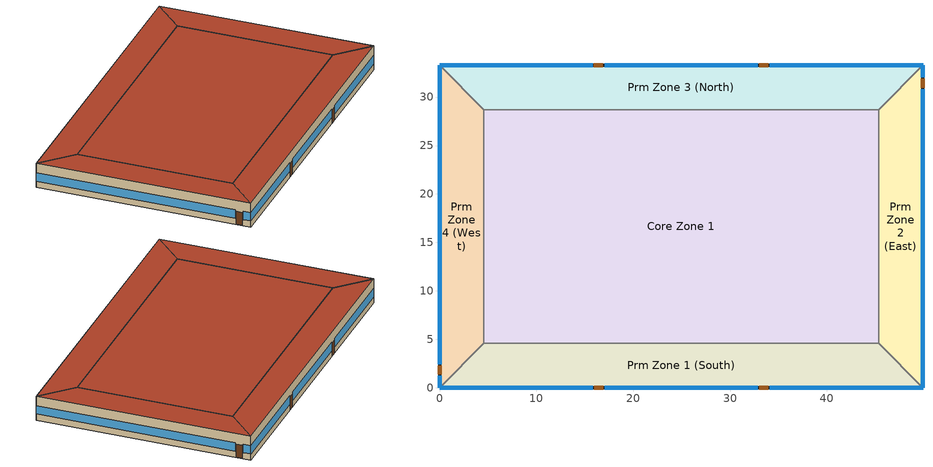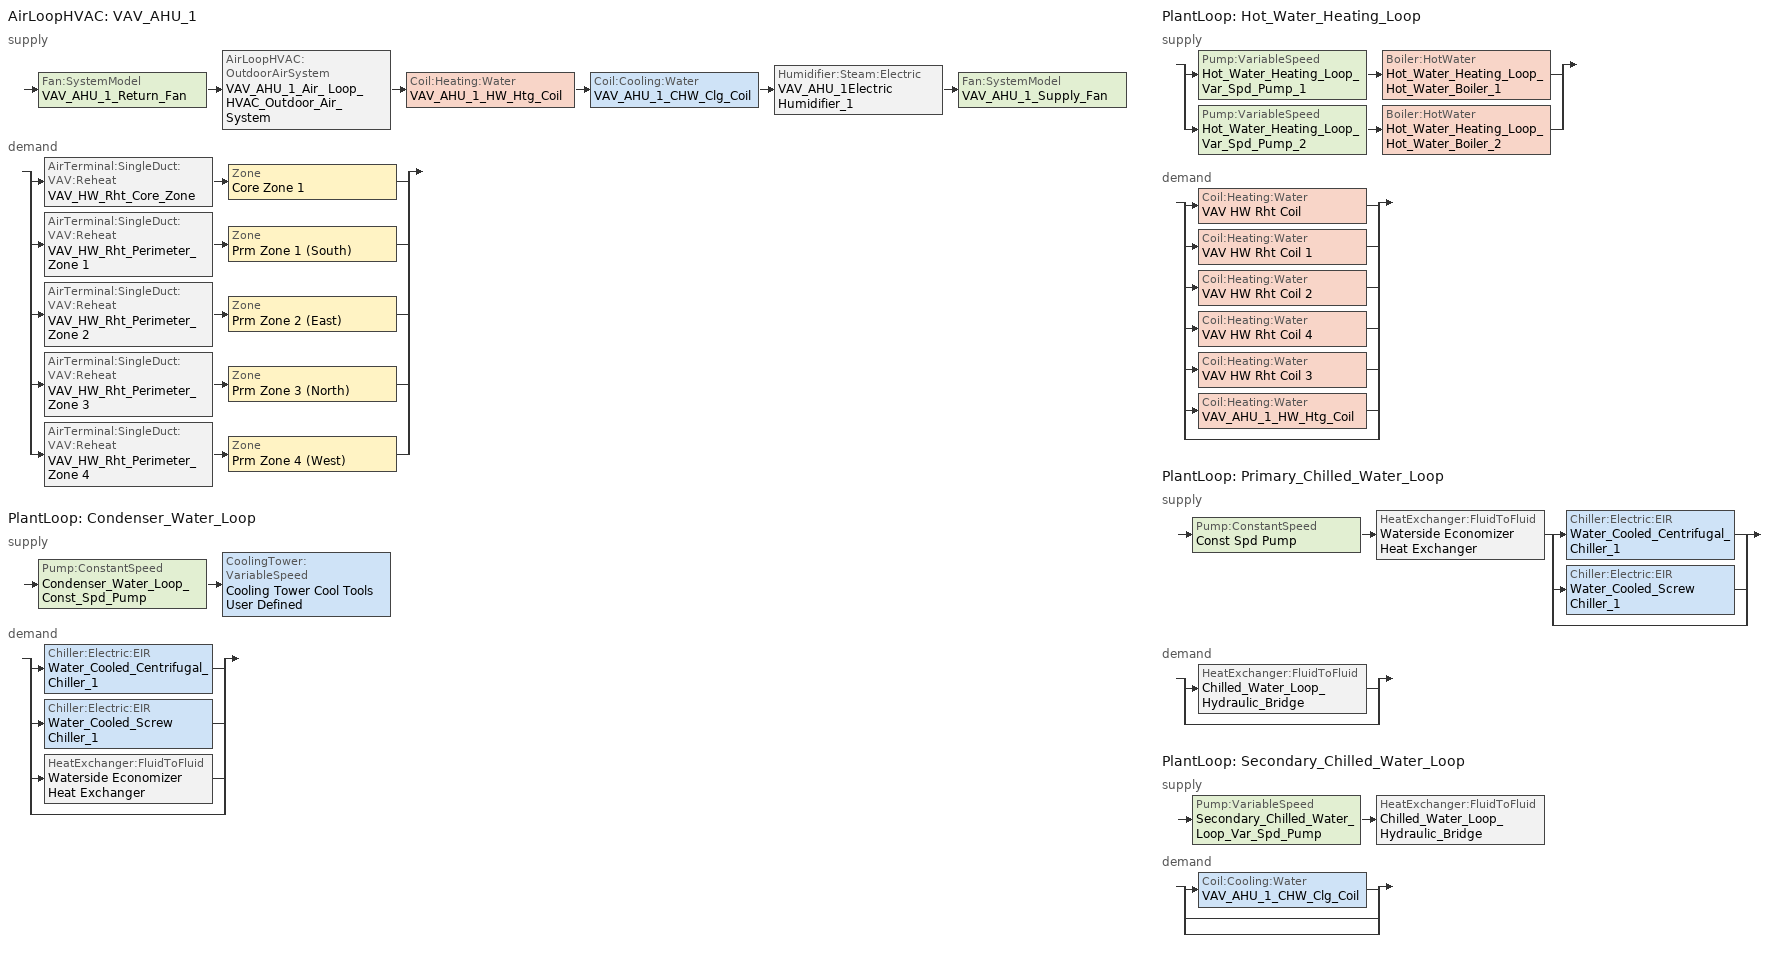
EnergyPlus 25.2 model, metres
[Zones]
Core Zone 1
 floor ground (Slab-on-grade Type 1): 45.32,28.71 45.32,4.57 4.57,4.57 4.57,28.71 z0
 wall to Prm Zone 2 (East) (Interior Wall): 45.32,4.57 45.32,28.71 z0:3.96
 wall to Prm Zone 3 (North) (Interior Wall): 45.32,28.71 4.57,28.71 z0:3.96
 wall to Prm Zone 1 (South) (Interior Wall): 4.57,4.57 45.32,4.57 z0:3.96
 wall to Prm Zone 4 (West) (Interior Wall): 4.57,28.71 4.57,4.57 z0:3.96
 roof outside (Roof Type 1): 45.32,4.57 45.32,28.71 4.57,28.71 4.57,4.57 z3.96
Prm Zone 2 (East)
 floor ground (Slab-on-grade Type 1): 49.9,33.28 49.9,0 45.32,4.57 45.32,28.71 z0
 wall outside (Exterior Wall Type 2): 49.9,0 49.9,33.28 z0:3.96
 wall to Prm Zone 1 (South) (Interior Wall): 45.32,4.57 49.9,0 z0:3.96
 wall to Prm Zone 3 (North) (Interior Wall): 49.9,33.28 45.32,28.71 z0:3.96
 window (Vertical Fenestration Type 1): 49.9,0 49.9,30.84 / 49.9,32.05 49.9,33.27 z1:2.4
 door (Swinging Door): 49.9,30.99 49.9,31.9 z0:2.13
 roof outside (Roof Type 1): 49.9,0 49.9,33.28 45.32,28.71 45.32,4.57 z3.96
Prm Zone 3 (North)
 floor ground (Slab-on-grade Type 2): 49.9,33.28 45.32,28.71 4.57,28.71 0,33.28 z0
 wall outside (Exterior Wall Type 3): 49.9,33.28 0,33.28 z0:3.96
 wall to Prm Zone 4 (West) (Interior Wall): 0,33.28 4.57,28.71 z0:3.96
 window (Vertical Fenestration Type 1): 49.91,33.28 34.09,33.28 / 32.87,33.28 17.04,33.28 / 15.82,33.28 0,33.28 z1:2.4
 door (Swinging Door): 33.94,33.28 33.03,33.28 / 16.84,33.28 15.93,33.28 z0:2.13
 roof outside (Roof Type 2): 45.32,28.71 49.9,33.28 0,33.28 4.57,28.71 z3.96
Prm Zone 1 (South)
 floor ground (Slab-on-grade Type 1): 45.32,4.57 49.9,0 0,0 4.57,4.57 z0
 wall outside (Exterior Wall Type 1): 0,0 49.9,0 z0:3.96
 wall to Prm Zone 4 (West) (Interior Wall): 4.57,4.57 0,0 z0:3.96
 window (Vertical Fenestration Type 1): 34.09,0 49.91,0 / 0,0 15.82,0 / 17.04,0 32.87,0 z1:2.4
 door (Swinging Door): 33.01,0 33.93,0 / 15.98,0 16.9,0 z0:2.13
 roof outside (Roof Type 1): 49.9,0 45.32,4.57 4.57,4.57 0,0 z3.96
Prm Zone 4 (West)
 floor ground (Slab-on-grade Type 2): 0,33.28 4.57,28.71 4.57,4.57 0,0 z0
 wall outside (Exterior Wall Type 3): 0,33.28 0,0 z0:3.96
 window (Vertical Fenestration Type 1): 0,33.27 0,2.44 / 0,1.22 0,0 z1:2.4
 door (Swinging Door): 0,2.28 0,1.37 z0:2.13
 roof outside (Roof Type 3): 0,0 4.57,4.57 4.57,28.71 0,33.28 z3.96
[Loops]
AirLoopHVAC 'VAV_AHU_1'
 supply: Fan:SystemModel 'VAV_AHU_1_Return_Fan' > AirLoopHVAC:OutdoorAirSystem 'VAV_AHU_1_Air_ Loop_HVAC_Outdoor_Air_System' > Coil:Heating:Water 'VAV_AHU_1_HW_Htg_Coil' > Coil:Cooling:Water 'VAV_AHU_1_CHW_Clg_Coil' > Humidifier:Steam:Electric 'VAV_AHU_1Electric Humidifier_1' > Fan:SystemModel 'VAV_AHU_1_Supply_Fan'
 demand: split
  | AirTerminal:SingleDuct:VAV:Reheat 'VAV_HW_Rht_Core_Zone' > Zone 'Core Zone 1'
  | AirTerminal:SingleDuct:VAV:Reheat 'VAV_HW_Rht_Perimeter_Zone 1' > Zone 'Prm Zone 1 (South)'
  | AirTerminal:SingleDuct:VAV:Reheat 'VAV_HW_Rht_Perimeter_Zone 2' > Zone 'Prm Zone 2 (East)'
  | AirTerminal:SingleDuct:VAV:Reheat 'VAV_HW_Rht_Perimeter_Zone 3' > Zone 'Prm Zone 3 (North)'
  | AirTerminal:SingleDuct:VAV:Reheat 'VAV_HW_Rht_Perimeter_Zone 4' > Zone 'Prm Zone 4 (West)'
PlantLoop 'Condenser_Water_Loop'
 supply: Pump:ConstantSpeed 'Condenser_Water_Loop_Const_Spd_Pump' > CoolingTower:VariableSpeed 'Cooling Tower Cool Tools User Defined'
 demand: split
  | Chiller:Electric:EIR 'Water_Cooled_Centrifugal_Chiller_1'
  | Chiller:Electric:EIR 'Water_Cooled_Screw Chiller_1'
  | HeatExchanger:FluidToFluid 'Waterside Economizer Heat Exchanger'
  | bypass
PlantLoop 'Hot_Water_Heating_Loop'
 supply: split
  | Pump:VariableSpeed 'Hot_Water_Heating_Loop_Var_Spd_Pump_1' > Boiler:HotWater 'Hot_Water_Heating_Loop_Hot_Water_Boiler_1'
  | Pump:VariableSpeed 'Hot_Water_Heating_Loop_Var_Spd_Pump_2' > Boiler:HotWater 'Hot_Water_Heating_Loop_Hot_Water_Boiler_2'
 demand: split
  | Coil:Heating:Water 'VAV HW Rht Coil'
  | Coil:Heating:Water 'VAV HW Rht Coil 1'
  | Coil:Heating:Water 'VAV HW Rht Coil 2'
  | Coil:Heating:Water 'VAV HW Rht Coil 4'
  | Coil:Heating:Water 'VAV HW Rht Coil 3'
  | Coil:Heating:Water 'VAV_AHU_1_HW_Htg_Coil'
  | bypass
PlantLoop 'Primary_Chilled_Water_Loop'
 supply: Pump:ConstantSpeed 'Const Spd Pump' > HeatExchanger:FluidToFluid 'Waterside Economizer Heat Exchanger' > split
  | Chiller:Electric:EIR 'Water_Cooled_Centrifugal_Chiller_1'
  | Chiller:Electric:EIR 'Water_Cooled_Screw Chiller_1'
  | bypass
 demand: split
  | HeatExchanger:FluidToFluid 'Chilled_Water_Loop_Hydraulic_Bridge'
  | bypass
PlantLoop 'Secondary_Chilled_Water_Loop'
 supply: Pump:VariableSpeed 'Secondary_Chilled_Water_Loop_Var_Spd_Pump' > HeatExchanger:FluidToFluid 'Chilled_Water_Loop_Hydraulic_Bridge'
 demand: split
  | Coil:Cooling:Water 'VAV_AHU_1_CHW_Clg_Coil'
  | bypass
  | bypass
[Building]
Model for 229 Test Cases: Loads convergence tolerance value=0.04; Maximum number of warmup days=25; Minimum number of warmup days=6; North axis=0; Solar distribution=FullInteriorAndExterior; Temperature convergence tolerance value=0.2; Terrain=City
[Site:GroundTemperature:BuildingSurface]
21, 21, 21, 21, 21, 21, 21, 21, 21, 21, 21, 21
[Site:Location]
Denver Intl AP: Elevation=1650; Latitude=39.833; Longitude=-104.65; Time zone=-7
[SizingPeriod:DesignDay] Barometric pressure=83009; Begin environment reset mode=FullResetAtBeginEnvironment; Day of month=21; Daylight saving time indicator=No; Dry bulb temperature range modifier type=DefaultMultipliers; Rain indicator=No; Snow indicator=No
Name | Daily dry bulb temperature range | Day type | Humidity condition type | Maximum dry bulb temperature | Month | Solar model indicator | Wetbulb or dewpoint at maximum dry bulb | Wind direction | Wind speed | Enthalpy at maximum dry bulb | Sky clearness
Denver.Intl.AP Ann Clg 1% Condns DB=>MWB | 17.3 | SummerDesignDay | WetBulb | 33.5 | 7 | ASHRAETau2017 | 15.4 | 20 | 4.2
Denver.Intl.AP Ann Clg 1% Condns DP=>MDB | 15.3 | SummerDesignDay | DewPoint | 19.9 | 7 | ASHRAETau2017 | 15 | 20 | 4.2
Denver.Intl.AP Ann Clg 1% Condns Enth=>MDB | 15.3 | SummerDesignDay | Enthalpy | 26.8 | 7 | ASHRAETau2017 |  | 20 | 4.2 | 55800
Denver.Intl.AP Ann Clg 1% Condns WB=>MDB | 14.8 | SummerDesignDay | WetBulb | 27 | 7 | ASHRAETau2017 | 17.6 | 20 | 4.2
Denver.Intl.AP Ann Htg 99% Condns DB | 0 | WinterDesignDay | WetBulb | -14.6 | 12 | ASHRAEClearSky | -14.6 | 230 | 3.4 |  | 0
Denver.Intl.AP Ann Htg Wind 99% Condns WS=>MCDB | 0 | WinterDesignDay | WetBulb | 2.7 | 12 | ASHRAEClearSky | 2.7 | 230 | 11.8 |  | 0
Denver.Intl.AP Ann Hum_n 99% Condns DP=>MCDB | 0 | WinterDesignDay | DewPoint | -6.5 | 12 | ASHRAEClearSky | -19.6 | 230 | 3.4 |  | 0
[Construction]
Exterior Wall Type 1: Exterior Wall Type 1 Stucco, Exterior Wall Type 1 Gypsum Board, Exterior Wall Type 1 Insulation, Exterior Wall Type 1 Gypsum Board
Exterior Wall Type 2: Exterior Wall Type 2 Stucco, Exterior Wall Type 2 Gypsum Board, Exterior Wall Type 2 Insulation, Exterior Wall Type 2 Gypsum Board
Exterior Wall Type 3: Exterior Wall Type 3 Total surface-to-surface thermal resistance
Interior Furnishings: Wood 6in
Interior Wall: Interior Wall surface-to-surface thermal resistance
Roof Type 1: Roof Type 1 Metal Deck, Roof Type 1 Continuous Insulation, Roof Type 1 Built-up roofing
Roof Type 2: Roof Type 2 Metal Deck, Roof Type 2 Continuous Insulation, Roof Type 2 Built-up roofing
Roof Type 3: Roof Type 3 Total surface-to-surface thermal resistance
Slab-on-grade Type 1: Slab-on-grade Type 1 Concrete
Slab-on-grade Type 2: Slab-on-grade Type 2 Concrete, Insulation for Slab on grade Type 2
Swinging Door: Opaque Door Panel
Vertical Fenestration Type 1: Vertical Fenestration Type 1 simple material
[Material] Solar absorptance=0.7; Thermal absorptance=0.9
Name | Conductivity | Density | Roughness | Specific heat | Thickness | Visible absorptance
Exterior Wall Type 1 Gypsum Board | 0.16 | 800 | MediumSmooth | 1090 | 0.0159 | 0.7
Exterior Wall Type 1 Insulation | 0.037 | 9.6 | Smooth | 838 | 0.062 | 0.7
Exterior Wall Type 1 Stucco; Exterior Wall Type 2 Stucco | 0.72 | 1856 | Smooth | 840 | 0.0254 | 0.7
Exterior Wall Type 2 Gypsum Board | 0.16 | 800 | MediumSmooth | 1090 | 0.099 | 0.7
Exterior Wall Type 2 Insulation | 0.037 | 9.6 | Smooth | 838 | 0.179 | 0.7
Insulation for Slab on grade Type 2 | 0.04 | 91.31 | Smooth | 838 | 0.1143 | 0.7
Roof Type 1 Built-up roofing | 0.16 | 1120 | VeryRough | 1460 | 0.0095 | 0.7
Roof Type 1 Continuous Insulation | 0.02 | 32 | Smooth | 922 | 0.0527 | 0.7
Roof Type 1 Metal Deck; Roof Type 2 Metal Deck | 45.28 | 7824 | Smooth | 500 | 0.0008 | 0.2
Roof Type 2 Continuous Insulation | 0.02 | 32 | Smooth | 922 | 0.106 | 0.7
Slab-on-grade Type 1 Concrete; Slab-on-grade Type 2 Concrete | 2.31 | 2322 | MediumSmooth | 832 | 0.1016 | 0.8
Wood 6in | 0.12 | 540 | MediumSmooth | 1210 | 0.15 | 0.7
[Material:NoMass] Solar absorptance=0.7; Thermal absorptance=0.9; Visible absorptance=0.7
Name | Roughness | Thermal resistance
Exterior Wall Type 3 Total surface-to-surface thermal resistance | Smooth | 1.95
Interior Wall surface-to-surface thermal resistance | Smooth | 0.35
Opaque Door Panel | MediumRough | 0.475964
Roof Type 2 Built-up roofing | Smooth | 0.059
Roof Type 3 Total surface-to-surface thermal resistance | Smooth | 2.66
[WindowMaterial:SimpleGlazingSystem]
Vertical Fenestration Type 1 simple material: Solar heat gain coefficient=0.387; U factor=3.29; Visible transmittance=0.417
[AirLoopHVAC]
VAV_AHU_1: Design return air flow fraction of supply air flow=0.9; Design supply air flow rate=4.71947
[AirTerminal:SingleDuct:VAV:Reheat] Availability schedule=Always On Discrete hvac_library; Constant minimum air flow fraction=Autosize; Convergence tolerance=0.001; Damper heating action=Normal; Fixed minimum air flow rate=0.141584; Maximum air flow rate=0.943895; Maximum flow fraction during reheat=Autosize; Maximum flow per zone floor area during reheat=Autosize; Maximum hot water or steam flow rate=Autosize; Maximum reheat air temperature=32.2222; Minimum hot water or steam flow rate=0; Zone minimum air flow input method=FixedFlowRate
Name | Design specification outdoor air object | Reheat coil
VAV_HW_Rht_Core_Zone | Core_Zone_Design_OA | VAV HW Rht Coil
VAV_HW_Rht_Perimeter_Zone 1 | Perimeter_Zone_1_Design_OA | VAV HW Rht Coil 1
VAV_HW_Rht_Perimeter_Zone 2 | Perimeter_Zone_2_Design_OA | VAV HW Rht Coil 2
VAV_HW_Rht_Perimeter_Zone 3 | Perimeter_Zone_3_Design_OA | VAV HW Rht Coil 3
VAV_HW_Rht_Perimeter_Zone 4 | Perimeter_Zone_4_Design_OA | VAV HW Rht Coil 4
[AvailabilityManager:Scheduled]
VAV_AHU_1 Availability Manager: Schedule=Perimeter_Space_1_Occupant_Sch
[Boiler:HotWater] Boiler flow mode=NotModulated; Design water flow rate=Autosize; Efficiency curve temperature evaluation variable=LeavingBoiler; End use subcategory=General; Fuel type=NaturalGas; Maximum part load ratio=1; Minimum part load ratio=0.33; Nominal capacity=Autosize; Nominal thermal efficiency=0.9; Normalized boiler efficiency curve=Boiler Efficiency; Off cycle parasitic fuel load=0; On cycle parasitic electric load=0; Optimum part load ratio=1; Sizing factor=1; Water outlet upper temperature limit=99
Hot_Water_Heating_Loop_Hot_Water_Boiler_1; Hot_Water_Heating_Loop_Hot_Water_Boiler_2
[Chiller:Electric:EIR] Basin heater capacity=0; Basin heater setpoint temperature=10; Chiller flow mode=NotModulated; Condenser fan power ratio=0; Condenser flow control=ConstantFlow; Condenser heat recovery relative capacity fraction=1; Condenser minimum flow fraction=0.2; Condenser type=WaterCooled; Cooling capacity function of temperature curve=Water Cooled Chiller CCFofT; Electric input to cooling output ratio function of part load ratio curve=Water Cooled Chiller EItoCoolingOutputRatioFofPLR; Electric input to cooling output ratio function of temperature curve=Water Cooled Chiller EItoCoolingOutputRatioFofT; End use subcategory=General; Fraction of compressor electric consumption rejected by condenser=1; Leaving chilled water lower temperature limit=2; Maximum part load ratio=1; Minimum part load ratio=0.25; Minimum unloading ratio=0.25; Optimum part load ratio=1; Reference capacity=Autosize; Reference chilled water flow rate=Autosize; Reference condenser fluid flow rate=Autosize; Reference cop=5.5; Reference entering condenser fluid temperature=29.4444; Reference leaving chilled water temperature=6.66667; Sizing factor=1; Thermosiphon minimum temperature difference=0
Water_Cooled_Centrifugal_Chiller_1; Water_Cooled_Screw Chiller_1
[Coil:Cooling:Water]
VAV_AHU_1_CHW_Clg_Coil: Availability schedule=Always On Discrete hvac_library; Design air flow rate=4.71947; Design inlet air humidity ratio=0.008616; Design inlet air temperature=28.1389; Design inlet water temperature=6.66667; Design outlet air humidity ratio=0.00779705; Design outlet air temperature=12.7778; Design water flow rate=0.00315451; Heat exchanger configuration=CrossFlow; Type of analysis=SimpleAnalysis
[Coil:Heating:Water] Availability schedule=Always On Discrete hvac_library; Rated inlet air temperature=16.6; Rated inlet water temperature=82.2; Rated outlet air temperature=32.2; Rated outlet water temperature=71.1; Rated ratio for air and water convection=0.5
Name | Maximum water flow rate | Performance input method | Rated capacity | U factor times area value
VAV HW Rht Coil; VAV HW Rht Coil 1; VAV HW Rht Coil 2; VAV HW Rht Coil 3 | Autosize | NominalCapacity | 1758.43 | Autosize
VAV HW Rht Coil 4 | Autosize | NominalCapacity | Autosize | Autosize
VAV_AHU_1_HW_Htg_Coil | 0.000757082 | UFactorTimesAreaAndDesignWaterFlowRate | 87921.3 | 5723.68
[Controller:MechanicalVentilation]
Controller Mechanical Ventilation 1: Availability schedule=Always On Discrete; Demand controlled ventilation=Yes; System outdoor air method=ZoneSum; Zone or zonelist name 1=Core Zone 1; Design specification outdoor air object name 1=Core_Zone_Design_OA; Design specification zone air distribution object name 1=Core Zone 1 Design Spec Zone Air Dist; Zone or zonelist name 2=Prm Zone 1 (South); Design specification outdoor air object name 2=Perimeter_Zone_1_Design_OA; Design specification zone air distribution object name 2=Prm Zone 1 (South) Design Spec Zone Air Dist; Zone or zonelist name 3=Prm Zone 2 (East); Design specification outdoor air object name 3=Perimeter_Zone_2_Design_OA; Design specification zone air distribution object name 3=Prm Zone 2 (East) Design Spec Zone Air Dist; Zone or zonelist name 4=Prm Zone 3 (North); Design specification outdoor air object name 4=Perimeter_Zone_3_Design_OA; Design specification zone air distribution object name 4=Prm Zone 3 (North) Design Spec Zone Air Dist; Zone or zonelist name 5=Prm Zone 4 (West); Design specification outdoor air object name 5=Perimeter_Zone_4_Design_OA; Design specification zone air distribution object name 5=Prm Zone 4 (West) Design Spec Zone Air Dist
[Controller:OutdoorAir]
Controller Outdoor Air 1: Control high indoor humidity based on outdoor humidity ratio=Yes; Economizer control action type=ModulateFlow; Economizer control type=FixedDryBulb; Economizer maximum limit dry bulb temperature=21.1111; Economizer maximum limit enthalpy=64000; Economizer minimum limit dry bulb temperature=-100; Economizer operation staging=InterlockedWithMechanicalCooling; Heat recovery bypass control type=BypassWhenWithinEconomizerLimits; High humidity control=No; High humidity outdoor air flow ratio=1; Lockout type=NoLockout; Maximum outdoor air flow rate=Autosize; Mechanical ventilation controller=Controller Mechanical Ventilation 1; Minimum limit type=FixedMinimum; Minimum outdoor air flow rate=0
[Controller:WaterCoil] Actuator variable=Flow; Control variable=Temperature; Controller convergence tolerance=Autosize; Maximum actuated flow=Autosize; Minimum actuated flow=0
Name | Action
Controller Water Coil 2 | Normal
Controller Water Coil 3 | Reverse
[CoolingTower:VariableSpeed]
Cooling Tower Cool Tools User Defined: Basin heater capacity=450; Basin heater setpoint temperature=4.5; Blowdown calculation mode=ConcentrationRatio; Blowdown concentration ratio=4; Cell control=MinimalCell; Design air flow rate=Autosize; Design approach temperature=3.8889; Design fan power=Autosize; Design inlet air wet bulb temperature=25; Design range temperature=5.5556; Design water flow rate=Autosize; Drift loss percent=0.05; End use subcategory=General; Evaporation loss factor=0.2; Evaporation loss mode=SaturatedExit; Fan power ratio function of air flow rate ratio curve=Cooling Tower Cool Tools User Defined Fan Power Ratio Curve; Fraction of tower capacity in free convection regime=0.125; Minimum air flow rate ratio=0.2; Model coefficient=Cooling Tower Performance Cool Tools; Model type=CoolToolsUserDefined; Sizing factor=0.33
[CoolingTowerPerformance:CoolTools]
Cooling Tower Performance Cool Tools: Maximum approach temperature=11.1111; Maximum inlet air wet bulb temperature=26.6667; Maximum range temperature=11.1111; Maximum water flow rate ratio=1.25; Minimum approach temperature=1.1111; Minimum inlet air wet bulb temperature=-1; Minimum range temperature=1.1111; Minimum water flow rate ratio=0.75; Coefficient 1=0.520497; Coefficient 2=-10.617; Coefficient 3=10.7293; Coefficient 4=-2.74988; Coefficient 5=4.7363; Coefficient 6=-8.2576; Coefficient 7=1.57641; Coefficient 8=6.5112; Coefficient 9=1.50434; Coefficient 10=-3.28885; Coefficient 11=0.0257786; Coefficient 12=0.182464; Coefficient 13=-0.0818947; Coefficient 14=-0.21501; Coefficient 15=0.0186741; Coefficient 16=0.0536824; Coefficient 17=-0.00270969; Coefficient 18=0.00112277; Coefficient 19=-0.00127758; Coefficient 20=7.60421e-05; Coefficient 21=1.436; Coefficient 22=-0.51987; Coefficient 23=0.11734; Coefficient 24=1.50493; Coefficient 25=-0.135899; Coefficient 26=-0.152578; Coefficient 27=-0.0533844; Coefficient 28=0.00493295; Coefficient 29=-0.0079626; Coefficient 30=0.00022262; Coefficient 31=-0.0543952; Coefficient 32=0.00474267; Coefficient 33=-0.0185855; Coefficient 34=0.00115668; Coefficient 35=0.000807371
[DesignSpecification:OutdoorAir] Outdoor air flow air changes per hour=0; Outdoor air flow per person=0; Outdoor air flow per zone=0.0943895; Outdoor air flow per zone floor area=0; Outdoor air method=Sum
Core_Zone_Design_OA; Perimeter_Zone_1_Design_OA; Perimeter_Zone_2_Design_OA; Perimeter_Zone_3_Design_OA; Perimeter_Zone_4_Design_OA
[DesignSpecification:OutdoorAir:SpaceList]
Name | Space design specification outdoor air object name 1 | Space name 1
Core Zone 1 DSOA Space List | Core_Zone_Design_OA | Core_Space_1
Prm Zone 1 (South) DSOA Space List | Perimeter_Zone_1_Design_OA | Perimeter_Space_1
Prm Zone 2 (East) DSOA Space List | Perimeter_Zone_2_Design_OA | Perimeter_Space_2
Prm Zone 3 (North) DSOA Space List | Perimeter_Zone_3_Design_OA | Perimeter_Space_3
Prm Zone 4 (West) DSOA Space List | Perimeter_Zone_4_Design_OA | Perimeter_Space_4
[DesignSpecification:ZoneAirDistribution] Minimum zone ventilation efficiency=0; Zone air distribution effectiveness in cooling mode=1.2; Zone air distribution effectiveness in heating mode=1.2
Core Zone 1 Design Spec Zone Air Dist; Prm Zone 1 (South) Design Spec Zone Air Dist; Prm Zone 2 (East) Design Spec Zone Air Dist; Prm Zone 3 (North) Design Spec Zone Air Dist; Prm Zone 4 (West) Design Spec Zone Air Dist
[ElectricEquipment] Design level calculation method=Watts/Area; End use subcategory=GeneralEquipment; Fraction latent=0; Fraction lost=0; Fraction radiant=0.2; Watts per floor area=8.07
Name | Schedule | Zone or zonelist or space or spacelist
Core_bottom Elec Equip | Core_Space_Elec_Equip_Sch | Core_Space_1
Perimeter_bot_ZN_1 Elec Equip | Perimeter_Space_1_Elec_Equip_Sch | Perimeter_Space_1
Perimeter_bot_ZN_2 Elec Equip | Perimeter_Space_2_Elec_Equip_Sch | Perimeter_Space_2
Perimeter_bot_ZN_3 Elec Equip | Perimeter_Space_3_Elec_Equip_Sch | Perimeter_Space_3
Perimeter_bot_ZN_4 Elec Equip | Perimeter_bot_ZN_4 Elec Equip Sch | Perimeter_Space_4
[EnergyManagementSystem:Sensor]
EFC_meter: Output variable or output meter=Electricity:Facility
[Fan:SystemModel] Availability schedule=Always On Discrete hvac_library; Design electric power consumption=Autosize; Design maximum air flow rate=4.71947; Design power sizing method=TotalEfficiencyAndPressure; Electric power function of flow fraction curve=VAV Fan Curve; Electric power minimum flow rate fraction=0; Electric power per unit flow rate=840; Electric power per unit flow rate per unit pressure=1.66667; End use subcategory=General; Motor efficiency=0.93; Motor in air stream fraction=1; Motor loss radiative fraction=0; Number of speeds=1; Speed control method=Continuous
Name | Design pressure rise | Fan total efficiency
VAV_AHU_1_Return_Fan | 498.178 | 0.6045
VAV_AHU_1_Supply_Fan | 871.811 | 0.6
[HeatExchanger:AirToAir:SensibleAndLatent]
VAV_AHU_1_Air_to_Air_Plate_HX: Availability schedule=Always On Discrete hvac_library; Economizer lockout=Yes; Frost control type=None; Heat exchanger type=Rotary; Latent effectiveness at 100 cooling air flow=0.5; Latent effectiveness at 100 heating air flow=0.5; Latent effectiveness of cooling air flow curve=Air-to-Air Plate HX_LatCoolEff; Latent effectiveness of heating air flow curve=Air-to-Air Plate HX_LatHeatEff; Nominal electric power=0; Nominal supply air flow rate=4.71947; Sensible effectiveness at 100 cooling air flow=0.5; Sensible effectiveness at 100 heating air flow=0.5; Sensible effectiveness of cooling air flow curve=Air-to-Air Plate HX_SensCoolEff; Sensible effectiveness of heating air flow curve=Air-to-Air Plate HX_SensHeatEff; Supply air outlet temperature control=Yes; Threshold temperature=1.7
[HeatExchanger:FluidToFluid] Component override cooling control temperature mode=Loop; Heat exchange model type=Ideal; Heat exchanger u factor times area value=Autosize; Loop demand side design flow rate=Autosize; Loop supply side design flow rate=Autosize; Sizing factor=1
Name | Control type | Heat transfer metering end use type | Minimum temperature difference to activate heat exchanger | Operation maximum temperature limit | Operation minimum temperature limit
Chilled_Water_Loop_Hydraulic_Bridge | UncontrolledOn | LoopToLoop | 0.01 | 100 | 0
Waterside Economizer Heat Exchanger | CoolingSetpointOnOff | FreeCooling | 2.22222 | 22.2222 | 1.66667
[Humidifier:Steam:Electric]
VAV_AHU_1Electric Humidifier_1: Rated capacity=Autosize; Rated power=Autosize
[InternalMass] Construction=Interior Furnishings
Name | Zone or zonelist | Space or spacelist | Surface area
Core_bottom Internal Mass | Core Zone 1 | Core_Space_1 | 1967.31
Perimeter_bot_ZN_1 Internal Mass | Prm Zone 1 (South) | Perimeter_Space_1 | 414.719
Perimeter_bot_ZN_2 Internal Mass | Prm Zone 2 (East) | Perimeter_Space_2 | 262.544
Perimeter_bot_ZN_3 Internal Mass | Prm Zone 3 (North) | Perimeter_Space_3 | 414.719
Perimeter_bot_ZN_4 Internal Mass | Prm Zone 4 (West) | Perimeter_Space_4 | 262.544
[Lights] Design level calculation method=Watts/Area; End use subcategory=GeneralLights; Fraction radiant=0.7; Fraction replaceable=1; Fraction visible=0.2; Return air fraction=0; Watts per floor area=11.033
Name | Schedule | Zone or zonelist or space or spacelist
Core_bottom Lighting | Core_Space_Lighting_Sch | Core_Space_1
Perimeter_bot_ZN_1 Lighting | Perimeter_Space_1_Lighting_Sch | Perimeter_Space_1
Perimeter_bot_ZN_2 Lighting | Perimeter_Space_2_Lighting_Sch | Perimeter_Space_2
Perimeter_bot_ZN_3 Lighting | Perimeter_Space_3_Lighting_Sch | Perimeter_Space_3
Perimeter_bot_ZN_4 Lighting | Perimeter_Space_4_Lighting_Sch | Perimeter_Space_4
[People] Activity level schedule=People heating rate; Fraction radiant=0.3; Number of people calculation method=People/Area; People per floor area=0.0538196; Sensible heat fraction=0.55
Name | Number of people schedule | Zone or zonelist or space or spacelist
Core_bottom People | Core_Space Occupant Sch | Core_Space_1
Perimeter_bot_ZN_1 People | Perimeter_Space_1_Occupant_Sch | Perimeter_Space_1
Perimeter_bot_ZN_2 People | Perimeter_Space_2_Occupant_Sch | Perimeter_Space_2
Perimeter_bot_ZN_3 People | Perimeter_Space_3_Occupant_Sch | Perimeter_Space_3
Perimeter_bot_ZN_4 People | Perimeter_Space_4_Occupant_Sch | Perimeter_Space_4
[PlantEquipmentList]
Condenser_Water_Loop Cooling Equipment List: Cooling Tower Cool Tools User Defined, CoolingTower:VariableSpeed
Hot_Water_Heating_Loop Heating Equipment List: Hot_Water_Heating_Loop_Hot_Water_Boiler_1, Boiler:HotWater, Hot_Water_Heating_Loop_Hot_Water_Boiler_2, Boiler:HotWater
Primary_Chilled_Water_Loop Cooling Equipment List: Waterside Economizer Heat Exchanger, HeatExchanger:FluidToFluid, Water_Cooled_Centrifugal_Chiller_1, Chiller:Electric:EIR, Water_Cooled_Screw Chiller_1, Chiller:Electric:EIR
Secondary_Chilled_Water_Loop Cooling Equipment List: Chilled_Water_Loop_Hydraulic_Bridge, HeatExchanger:FluidToFluid
[PlantEquipmentOperation:ComponentSetpoint]
Hot_Water_Heating_Loop Setpoint Operation Scheme: Component 1 flow rate=Autosize; Component 2 flow rate=Autosize; Equipment 1=Hot_Water_Heating_Loop_Hot_Water_Boiler_1; Equipment 2=Hot_Water_Heating_Loop_Hot_Water_Boiler_2; Operation 1 type=Heating; Operation 2 type=Heating
[PlantEquipmentOperation:CoolingLoad] Load range 1 lower limit=0; Load range 1 upper limit=1000000000
Name | Range 1 equipment list
Condenser_Water_Loop Cooling Operation Scheme | Condenser_Water_Loop Cooling Equipment List
Primary_Chilled_Water_Loop Cooling Operation Scheme | Primary_Chilled_Water_Loop Cooling Equipment List
Secondary_Chilled_Water_Loop Cooling Operation Scheme | Secondary_Chilled_Water_Loop Cooling Equipment List
[PlantEquipmentOperation:HeatingLoad]
Hot_Water_Heating_Loop Heating Operation Scheme: Load range 1 lower limit=0; Load range 1 upper limit=1000000000; Range 1 equipment list=Hot_Water_Heating_Loop Heating Equipment List
[PlantEquipmentOperationSchemes] Control scheme 1 schedule=Always On Discrete
Name | Control scheme 1 | Control scheme 2 | Control scheme 2 schedule
Condenser_Water_Loop Operation Schemes | Condenser_Water_Loop Cooling Operation Scheme
Hot_Water_Heating_Loop Operation Schemes | Hot_Water_Heating_Loop Heating Operation Scheme | Hot_Water_Heating_Loop Setpoint Operation Scheme | Always On Discrete
Primary_Chilled_Water_Loop Operation Schemes | Primary_Chilled_Water_Loop Cooling Operation Scheme
Secondary_Chilled_Water_Loop Operation Schemes | Secondary_Chilled_Water_Loop Cooling Operation Scheme
[PlantLoop] Common pipe simulation=None; Fluid type=Water; Maximum loop flow rate=Autosize; Maximum loop temperature=100; Minimum loop flow rate=0; Minimum loop temperature=0; Plant loop demand calculation scheme=SingleSetpoint; Plant loop volume=Autocalculate
Name | Load distribution scheme | Plant equipment operation scheme
Condenser_Water_Loop | Optimal | Condenser_Water_Loop Operation Schemes
Hot_Water_Heating_Loop | SequentialLoad | Hot_Water_Heating_Loop Operation Schemes
Primary_Chilled_Water_Loop | Optimal | Primary_Chilled_Water_Loop Operation Schemes
Secondary_Chilled_Water_Loop | Optimal | Secondary_Chilled_Water_Loop Operation Schemes
[Pump:ConstantSpeed] Design flow rate=Autosize; Design power consumption=Autosize; Design power sizing method=PowerPerFlow; Design shaft power per unit flow rate per unit head=1.28205; End use subcategory=General; Fraction of motor inefficiencies to fluid stream=0; Motor efficiency=0.9; Pump control type=Continuous
Name | Design electric power per unit flow rate | Design pump head
Condenser_Water_Loop_Const_Spd_Pump | 301156 | 179352
Const Spd Pump | 142653 | 44836
[Pump:VariableSpeed] Design maximum flow rate=Autosize; Design minimum flow rate fraction=0; Design power consumption=Autosize; Design power sizing method=PowerPerFlow; Design shaft power per unit flow rate per unit head=1.28205; End use subcategory=General; Fraction of motor inefficiencies to fluid stream=0; Motor efficiency=0.9; Skin loss radiative fraction=0.5; Coefficient 1 of the part load performance curve=0; Coefficient 2 of the part load performance curve=1; Coefficient 3 of the part load performance curve=0; Coefficient 4 of the part load performance curve=0
Name | Design electric power per unit flow rate | Design minimum flow rate | Design pump head | Pump control type
Hot_Water_Heating_Loop_Var_Spd_Pump_1; Hot_Water_Heating_Loop_Var_Spd_Pump_2 | 301156 | 0 | 179352 | Intermittent
Secondary_Chilled_Water_Loop_Var_Spd_Pump | 142653 | 0.00057625 | 59781.3 | Continuous
[SetpointManager:MixedAir] Control variable=Temperature
Node 11 OS Default SPM; Node 12 OS Default SPM; Node 15 OS Default SPM; Node 17 OS Default SPM
[SetpointManager:MultiZone:MinimumHumidity:Average]
VAV_AHU_1_Multi_Zone_Avg_Humidity_Control: Hvac air loop=VAV_AHU_1; Maximum setpoint humidity ratio=0.012; Minimum setpoint humidity ratio=0.005
[SetpointManager:OutdoorAirReset] Control variable=Temperature; Outdoor high temperature=26.6667; Outdoor low temperature=15.5556; Setpoint at outdoor high temperature=6.66667; Setpoint at outdoor low temperature=12.2222
OA Temp Reset; Secondary_Chilled_Water_Loop_OA_Temp_Reset
[SetpointManager:Scheduled] Control variable=Temperature
Name | Schedule
Condenser_Water_Loop_Scheduled_Condenser_Water_Temp | Condenser Loop Leaving Water Temp
Hot_Water_Heating_Loop_Hot_Water_Boiler_1_Scheduled_HW_Temp; Hot_Water_Heating_Loop_Hot_Water_Boiler_2_Scheduled_HW_Temp; Hot_Water_Heating_Loop_Scheduled_HW_Temp | 180F_HW_Loop_Design_Supply_Temp
Scheduled Deck Temp | 50F_HTG_COIL_LAT
Scheduled Deck Temp 1 | 55F_CHW_Coil_LAT
[SetpointManager:Warmest]
VAV_AHU_1_Warmest_Zone_Supply_Air_Temp_Reset: Control variable=Temperature; Hvac air loop=VAV_AHU_1; Maximum setpoint temperature=15.5556; Minimum setpoint temperature=10; Strategy=MaximumTemperature
[Sizing:Plant] Coincident sizing factor mode=None; Zone timesteps in averaging window=1
Name | Design loop exit temperature | Loop design temperature difference | Loop type | Sizing option
Condenser_Water_Loop | 29.4444 | 5.55556 | Condenser | Coincident
Hot_Water_Heating_Loop | 82.2222 | 27.7778 | Heating | NonCoincident
Primary_Chilled_Water_Loop; Secondary_Chilled_Water_Loop | 6.66667 | 6.66667 | Cooling | Coincident
[Sizing:System]
VAV_AHU_1: 100 outdoor air in cooling=No; 100 outdoor air in heating=No; Central cooling capacity control method=OnOff; Central cooling design supply air humidity ratio=0.0085; Central cooling design supply air temperature=12.8; Central heating design supply air humidity ratio=0.008; Central heating design supply air temperature=40; Central heating maximum system air flow ratio=1; Cooling design capacity=Autosize; Cooling design capacity method=CoolingDesignCapacity; Cooling design capacity per floor area=234.7; Cooling fraction of autosized cooling supply air flow rate=1; Cooling supply air flow rate=0; Cooling supply air flow rate method=DesignDay; Cooling supply air flow rate per floor area=0.00996765; Cooling supply air flow rate per unit cooling capacity=3.94755e-05; Design outdoor air flow rate=Autosize; Fraction of autosized cooling design capacity=1; Fraction of autosized heating design capacity=1; Heating design capacity=Autosize; Heating design capacity method=HeatingDesignCapacity; Heating design capacity per floor area=157; Heating fraction of autosized cooling supply air flow rate=1; Heating fraction of autosized heating supply air flow rate=1; Heating supply air flow rate=0; Heating supply air flow rate method=DesignDay; Heating supply air flow rate per floor area=0.00996765; Heating supply air flow rate per unit heating capacity=3.15882e-05; Occupant diversity=Autosize; Precool design humidity ratio=0.008; Precool design temperature=12.8; Preheat design humidity ratio=0.008; Preheat design temperature=7; System outdoor air method=ZoneSum; Type of load to size on=Sensible; Type of zone sum to use=NonCoincident; Zone maximum outdoor air fraction=1
[Sizing:Zone] Account for dedicated outdoor air system=No; Cooling design air flow method=Flow/Zone; Cooling design air flow rate=0.943895; Cooling minimum air flow=0.141584; Cooling minimum air flow fraction=0; Cooling minimum air flow per zone floor area=0.000762; Heating design air flow method=Flow/Zone; Heating design air flow rate=0.943895; Heating maximum air flow=0.943895; Type of space sum to use=Coincident; Zone cooling design supply air humidity ratio=0.0085; Zone cooling design supply air humidity ratio difference=0.005; Zone cooling design supply air temperature=12.7778; Zone cooling design supply air temperature input method=SupplyAirTemperature; Zone cooling sizing factor=1; Zone heating design supply air humidity ratio=0.008; Zone heating design supply air temperature=32.2222; Zone heating design supply air temperature difference=11.11; Zone heating design supply air temperature input method=SupplyAirTemperature; Zone heating sizing factor=1; Zone humidification design supply air humidity ratio difference=0.005; Zone latent cooling design supply air humidity ratio input method=HumidityRatioDifference; Zone latent heating design supply air humidity ratio input method=HumidityRatioDifference; Zone load sizing method=Sensible Load Only No Latent Load
Name | Design specification outdoor air object | Design specification zone air distribution object | Heating maximum air flow fraction | Heating maximum air flow per zone floor area | Zone cooling design supply air temperature difference
Core Zone 1 | Core Zone 1 DSOA Space List | Core Zone 1 Design Spec Zone Air Dist | 0.5 | 0 | 8.33333
Prm Zone 1 (South) | Prm Zone 1 (South) DSOA Space List | Prm Zone 1 (South) Design Spec Zone Air Dist | 0.5 | 0.002032 | 11.1111
Prm Zone 2 (East) | Prm Zone 2 (East) DSOA Space List | Prm Zone 2 (East) Design Spec Zone Air Dist | 0.5 | 0.002032 | 11.1111
Prm Zone 3 (North) | Prm Zone 3 (North) DSOA Space List | Prm Zone 3 (North) Design Spec Zone Air Dist | 0.3 | 0.002032 | 11.1111
Prm Zone 4 (West) | Prm Zone 4 (West) DSOA Space List | Prm Zone 4 (West) Design Spec Zone Air Dist | 0.5 | 0.002032 | 11.1111
[Space]
Name | Zone
Core_Space_1 | Core Zone 1
Perimeter_Space_1 | Prm Zone 1 (South)
Perimeter_Space_2 | Prm Zone 2 (East)
Perimeter_Space_3 | Prm Zone 3 (North)
Perimeter_Space_4 | Prm Zone 4 (West)
[ThermostatSetpoint:DualSetpoint] Cooling setpoint temperature schedule=Cooling Themostat Setpoint; Heating setpoint temperature schedule=Heating Thermostat Setpoint
Core_bottom Setpoints; Perimeter_bot_ZN_1 Setpoints; Perimeter_bot_ZN_2 Setpoints; Perimeter_bot_ZN_3 Setpoints; Perimeter_bot_ZN_4 Setpoints
[Zone] Ceiling height=3.96; Multiplier=1; Part of total floor area=Yes
Core Zone 1; Prm Zone 1 (South); Prm Zone 2 (East); Prm Zone 3 (North); Prm Zone 4 (West)
[ZoneControl:Thermostat] Temperature difference between cutout and setpoint=0
Name | Zone or zonelist | Control 1 | Control type schedule
Core Zone 1 Thermostat | Core Zone 1 | Core_bottom Setpoints | Core Zone 1 Thermostat Schedule
Prm Zone 1 (South) Thermostat | Prm Zone 1 (South) | Perimeter_bot_ZN_1 Setpoints | Prm Zone 1 (South) Thermostat Schedule
Prm Zone 2 (East) Thermostat | Prm Zone 2 (East) | Perimeter_bot_ZN_2 Setpoints | Prm Zone 2 (East) Thermostat Schedule
Prm Zone 3 (North) Thermostat | Prm Zone 3 (North) | Perimeter_bot_ZN_3 Setpoints | Prm Zone 3 (North) Thermostat Schedule
Prm Zone 4 (West) Thermostat | Prm Zone 4 (West) | Perimeter_bot_ZN_4 Setpoints | Prm Zone 4 (West) Thermostat Schedule
[Zone equipment]
Core Zone 1: VAV_HW_Rht_Core_Zone
Prm Zone 1 (South): VAV_HW_Rht_Perimeter_Zone 1
Prm Zone 2 (East): VAV_HW_Rht_Perimeter_Zone 2
Prm Zone 3 (North): VAV_HW_Rht_Perimeter_Zone 3
Prm Zone 4 (West): VAV_HW_Rht_Perimeter_Zone 4
[ZoneInfiltration:DesignFlowRate] Constant term coefficient=1; Velocity term coefficient=0
Name | Air changes per hour | Design flow rate calculation method | Zone or zonelist or space or spacelist | Flow rate per exterior surface area | Flow rate per floor area | Schedule
Infiltration_Method_1_Core_Zone | 0 | AirChanges/Hour | Core_Space_1
Infiltration_Method_1_Zone_1 | 0.5 | AirChanges/Hour | Perimeter_Space_1
Infiltration_Method_2_Zone_2 |  | Flow/ExteriorWallArea | Perimeter_Space_2 | 0.000586232
Infiltration_Method_3_Zone_3 |  | Flow/Area | Perimeter_Space_3 |  | 0.000388417 | Constant Schedule
Infiltration_Method_3_Zone_4 |  | Flow/Area | Perimeter_Space_4 |  | 0.000409092 | Constant Schedule
[Curve:Biquadratic]
Name | Maximum value of x | Maximum value of y | Minimum value of x | Minimum value of y | Coefficient1 constant | Coefficient2 x | Coefficient3 x 2 | Coefficient4 y | Coefficient5 y 2 | Coefficient6 x y
Boiler Efficiency | 1 | 1 | 0 | 0 | 1 | 0 | 0 | 0 | 0 | 0
Water Cooled Chiller CCFofT | 10 | 35 | 5 | 24 | 0.258 | 0.0389 | -0.000217 | 0.0469 | -0.000943 | -0.000343
Water Cooled Chiller EItoCoolingOutputRatioFofT | 10 | 35 | 5 | 24 | 0.934 | -0.0582 | 0.0045 | 0.00243 | 0.000486 | -0.00122
[Curve:Cubic]
Cooling Tower Cool Tools User Defined Fan Power Ratio Curve: Maximum value of x=1; Minimum value of x=0.15; Coefficient1 constant=-0.0093; Coefficient2 x=0.0512; Coefficient3 x 2=-0.0838; Coefficient4 x 3=1.0419
[Curve:Quadratic]
Water Cooled Chiller EItoCoolingOutputRatioFofPLR: Maximum value of x=1; Minimum value of x=0; Coefficient1 constant=0.222903; Coefficient2 x=0.313387; Coefficient3 x 2=0.46371
[Curve:Quartic]
VAV Fan Curve: Input unit type for x=Dimensionless; Maximum curve output=1; Maximum value of x=1; Minimum curve output=0; Minimum value of x=0; Output unit type=Dimensionless; Coefficient1 constant=0.0407599; Coefficient2 x=0.088045; Coefficient3 x 2=-0.0729261; Coefficient4 x 3=0.94374; Coefficient5 x 4=0
[Schedule:Compact]
Core Zone 1 Thermostat Schedule; Prm Zone 1 (South) Thermostat Schedule; Prm Zone 2 (East) Thermostat Schedule; Prm Zone 3 (North) Thermostat Schedule; Prm Zone 4 (West) Thermostat Schedule: Through: 12/31, For: AllDays, Until: 24:00, 4
Core_Space Occupant Sch; Perimeter_Space_1_Occupant_Sch; Perimeter_Space_2_Occupant_Sch; Perimeter_Space_3_Occupant_Sch; Perimeter_Space_4_Occupant_Sch: Through: 12/31, For: Weekdays, Until: 06:00, 0, Until: 07:00, 0.1, Until: 08:00, 0.2, Until: 10:00, 0.95, Until: 11:00, 0.975703, Until: 12:00, 0.95, Until: 13:00, 0.513528, Until: 14:00, 0.95, Until: 15:00, 0.975703, Until: 17:00, 0.95, Until: 18:00, 0.3, Until: 22:00, 0.1, Until: 23:00, 0.05, Until: 24:00, 0.05, For: Saturday, Until: 06:00, 0, Until: 07:00, 0.1, Until: 08:00, 0.1, Until: 10:00, 0.3, Until: 11:00, 0.308117, Until: 12:00, 0.3, Until: 13:00, 0.102706, Until: 14:00, 0.1, Until: 15:00, 0.102706, Until: 17:00, 0.1, Until: 18:00, 0.05, Until: 19:00, 0.05, Until: 24:00, 0, For: SummerDesignDay, Until: 06:00, 1, Until: 22:00, 1, Until: 24:00, 1, For: WinterDesignDay, Until: 24:00, 0, For:Sunday Holidays AllOtherDays, Until: 06:00, 0, Until: 18:00, 0.05, Until: 24:00, 0
Core_Space_Elec_Equip_Sch; Perimeter_Space_1_Elec_Equip_Sch; Perimeter_Space_2_Elec_Equip_Sch; Perimeter_Space_3_Elec_Equip_Sch; Perimeter_bot_ZN_4 Elec Equip Sch: Through: 12/31, For: Weekdays, Until: 06:00, 0.307674, Until: 08:00, 0.381235, Until: 12:00, 0.857778, Until: 13:00, 0.76247, Until: 17:00, 0.857778, Until: 18:00, 0.476543, Until: 24:00, 0.381235, For: SummerDesignDay, Until: 24:00, 1, For: Saturday, Until: 06:00, 0.230755, Until: 08:00, 0.381235, Until: 12:00, 0.476543, Until: 17:00, 0.33358, Until: 19:00, 0.285926, Until: 24:00, 0.230755, For: WinterDesignDay, Until: 24:00, 0, For: Sunday Holidays AllOtherDays, Until: 06:00, 0.230755, Until: 18:00, 0.285926, Until: 24:00, 0.230755
Core_Space_Lighting_Sch; Perimeter_Space_1_Lighting_Sch; Perimeter_Space_2_Lighting_Sch; Perimeter_Space_3_Lighting_Sch; Perimeter_Space_4_Lighting_Sch: Through: 12/31, For: Weekdays, Until: 5:00, 0.05, Until: 6:00, 0.1, Until: 7:00, 0.0862326, Until: 8:00, 0.258698, Until: 17:00, 0.776093, Until: 18:00, 0.431163, Until: 20:00, 0.258698, Until: 22:00, 0.172465, Until: 23:00, 0.0862326, Until: 24:00, 0.0431163, For: SummerDesignDay, Until: 24:00, 1, For: Saturday, Until: 6:00, 0.05, Until: 8:00, 0.0862326, Until: 12:00, 0.258698, Until: 17:00, 0.129349, Until: 19:00, 0.0431163, Until: 24:00, 0.05, For: WinterDesignDay, Until: 24:00, 0, For: Sunday Holidays AllOtherDays, Until: 6:00, 0.05, Until: 18:00, 0.0431163, Until: 24:00, 0.05
[Schedule:Constant]
Name | Hourly value
Always On Discrete; Always On Discrete hvac_library | 1
People heating rate | 120
[Schedule:Day:Interval]
Saturdays: 05:00, 26.7, 17:00, 24, 24:00, 26.7, No
Saturdays 1: 05:00, 15.6, 17:00, 21, 24:00, 15.6, No
Schedule Day 3; Schedule Day 13; Schedule Day 15; Schedule Day 16; Schedule Day 17: 24:00, 82.2222, No
Schedule Day 4; Schedule Day 10: 24:00, 21.1111, No
Schedule Day 6; Schedule Day 8; Schedule Day 9: 24:00, 1, No
Schedule Day 11: 24:00, 23.8889, No
Schedule Day 14: 24:00, 10, No
Sundays: 24:00, 26.7, No
Sundays 2: 24:00, 15.6, No
Weekday: 05:00, 15.6, 22:00, 21, 24:00, 15.6, No
Weekdays: 05:00, 26.7, 22:00, 24, 24:00, 26.1005, No
[Schedule:Week:Daily]
50F_HTG_COIL_LAT Week Rule - Jan1-Dec31: Schedule Day 14, Schedule Day 14, Schedule Day 14, Schedule Day 14, Schedule Day 14, Schedule Day 14, Schedule Day 14, Schedule Day 14, Schedule Day 14, Schedule Day 15, Schedule Day 14, Schedule Day 14
55F_CHW_Coil_LAT Week Rule - Jan1-Dec31: Schedule Day 16, Schedule Day 16, Schedule Day 16, Schedule Day 16, Schedule Day 16, Schedule Day 16, Schedule Day 16, Schedule Day 16, Schedule Day 16, Schedule Day 17, Schedule Day 16, Schedule Day 16
180F_HW_Loop_Design_Supply_Temp Week Rule - Jan1-Dec31: Schedule Day 3, Schedule Day 3, Schedule Day 3, Schedule Day 3, Schedule Day 3, Schedule Day 3, Schedule Day 3, Schedule Day 3, Schedule Day 3, Schedule Day 13, Schedule Day 3, Schedule Day 3
Condenser Loop Leaving Water Temp Week Rule - Jan1-Dec31: Schedule Day 4, Schedule Day 4, Schedule Day 4, Schedule Day 4, Schedule Day 4, Schedule Day 4, Schedule Day 4, Schedule Day 4, Schedule Day 4, Schedule Day 4, Schedule Day 4, Schedule Day 4
Constant Schedule Week Rule - Jan1-Dec31: Schedule Day 6, Schedule Day 6, Schedule Day 6, Schedule Day 6, Schedule Day 6, Schedule Day 6, Schedule Day 6, Schedule Day 6, Schedule Day 8, Schedule Day 9, Schedule Day 6, Schedule Day 6
Cooling Themostat Setpoint Week Rule - Jan1-Jan2: Weekdays, Weekdays, Weekdays, Weekdays, Weekdays, Weekdays, Saturdays, Weekdays, Schedule Day 11, Weekdays, Weekdays, Weekdays
Cooling Themostat Setpoint Week Rule - Jan3-Dec31: Sundays, Weekdays, Weekdays, Weekdays, Weekdays, Weekdays, Saturdays, Weekdays, Schedule Day 11, Weekdays, Weekdays, Weekdays
Heating Thermostat Setpoint Week Rule - Jan1-Jan2: Weekday, Weekday, Weekday, Weekday, Weekday, Weekday, Saturdays 1, Weekday, Weekday, Schedule Day 10, Weekday, Weekday
Heating Thermostat Setpoint Week Rule - Jan3-Dec31: Sundays 2, Weekday, Weekday, Weekday, Weekday, Weekday, Saturdays 1, Weekday, Weekday, Schedule Day 10, Weekday, Weekday
[Schedule:Year]
50F_HTG_COIL_LAT: 50F_HTG_COIL_LAT Week Rule - Jan1-Dec31, 1, 1, 12, 31
55F_CHW_Coil_LAT: 55F_CHW_Coil_LAT Week Rule - Jan1-Dec31, 1, 1, 12, 31
180F_HW_Loop_Design_Supply_Temp: 180F_HW_Loop_Design_Supply_Temp Week Rule - Jan1-Dec31, 1, 1, 12, 31
Condenser Loop Leaving Water Temp: Condenser Loop Leaving Water Temp Week Rule - Jan1-Dec31, 1, 1, 12, 31
Constant Schedule: Constant Schedule Week Rule - Jan1-Dec31, 1, 1, 12, 31
Cooling Themostat Setpoint: Cooling Themostat Setpoint Week Rule - Jan1-Jan2, 1, 1, 1, 2, Cooling Themostat Setpoint Week Rule - Jan3-Dec31, 1, 3, 12, 31
Heating Thermostat Setpoint: Heating Thermostat Setpoint Week Rule - Jan1-Jan2, 1, 1, 1, 2, Heating Thermostat Setpoint Week Rule - Jan3-Dec31, 1, 3, 12, 31
[Table:IndependentVariable]
Air-to-Air Plate HX_IndependentVariable: Linear, Linear, 10, 0, Dimensionless, 0.75, 1
[Table:IndependentVariableList]
Air-to-Air Plate HX_LatCoolEff Independent Variable List; Air-to-Air Plate HX_LatHeatEff Independent Variable List; Air-to-Air Plate HX_SensCoolEff Independent Variable List; Air-to-Air Plate HX_SensHeatEff Independent Variable List: Air-to-Air Plate HX_IndependentVariable
[Table:Lookup]
Air-to-Air Plate HX_LatCoolEff: Air-to-Air Plate HX_LatCoolEff Independent Variable List, 10, 0, 0.68, DivisorOnly, Dimensionless, 0.73, 0.68
Air-to-Air Plate HX_LatHeatEff: Air-to-Air Plate HX_LatHeatEff Independent Variable List, 10, 0, 0.68, DivisorOnly, Dimensionless, 0.73, 0.68
Air-to-Air Plate HX_SensCoolEff: Air-to-Air Plate HX_SensCoolEff Independent Variable List, 10, 0, 0.76, DivisorOnly, Dimensionless, 0.81, 0.76
Air-to-Air Plate HX_SensHeatEff: Air-to-Air Plate HX_SensHeatEff Independent Variable List, 10, 0, 0.76, DivisorOnly, Dimensionless, 0.81, 0.76
